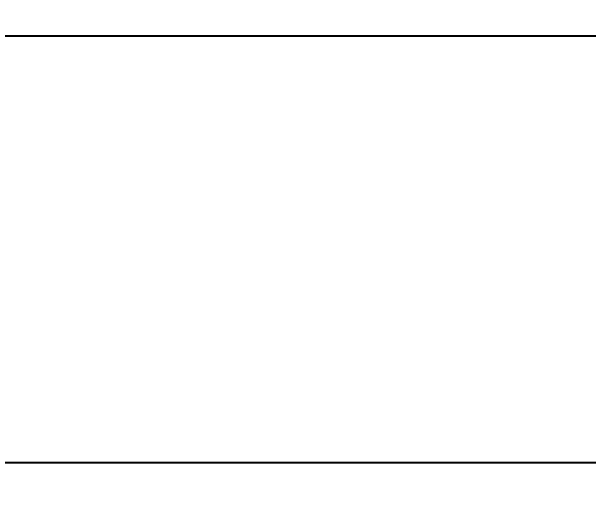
# Model space of a CAD drawing. Header units: millimetres. Extents: x 6676 to 14342, y 3639 to 5293.
# Drawn here: x 7634.45 to 7675.99, y 4567.83 to 4602.57 of the extents above; entities that cross this region are included whole.
import ezdxf

# ---------------------------------------------------------------- set-up
doc = ezdxf.new("R2010")
doc.units = ezdxf.units.MM
doc.layers.add('1 - bed panels', color=170, linetype='Continuous', lineweight=9)
doc.layers.add('A-dim-work', color=8, linetype='Continuous')

# ---------------------------------------------------------------- blocks, each defined once
blk = doc.blocks.new('det2')
at = {"layer": '1 - bed panels', "true_color": 0xc2c2c2}
h = blk.add_hatch(dxfattribs=at)
h.set_pattern_fill('LINE', color=9, scale=1.575, angle=-90)
h.set_pattern_definition([(270, (-7406.43, -5143.807), (5.000625, -2e-15), [])])
edge = h.paths.add_edge_path()
edge.add_arc((3.6604, 8.7615), 9.4954, 98.13188, 262.42821)
edge.add_line((2.4092, -0.6511), (2.3173, 18.1614))
edge = h.paths.add_edge_path()
edge.add_arc((-158.6989, -60.6017), 2, 360, 360.1896)
edge.add_line((-156.699, -60.5951), (-156.6989, -60.6017))

msp = doc.modelspace()

# ---------------------------------------------------------------- linework, layer by layer
at = {"layer": 'A-dim-work', "color": 6, "lineweight": 40, "ltscale": 20}
for points in [[(6895.121, 4570.166), (6895.121, 5282.666), (7845.121, 5282.666), (7845.121, 4570.166)], [(7578.593, 4685.065), (7845.121, 4685.065), (7845.121, 4570.166), (7578.593, 4570.166)]]:
    msp.add_lwpolyline(points, close=True, dxfattribs=at)
msp.add_lwpolyline([(7578.593, 4600.836), (7845.121, 4600.836)], dxfattribs=at)

# ---------------------------------------------------------------- block references
at = {"layer": 'A-dim-work', "xscale": 10, "yscale": 10, "zscale": 10}
msp.add_blockref('det2', (8242.848, 4669.852), dxfattribs=at)

doc.saveas('drawing.dxf')
